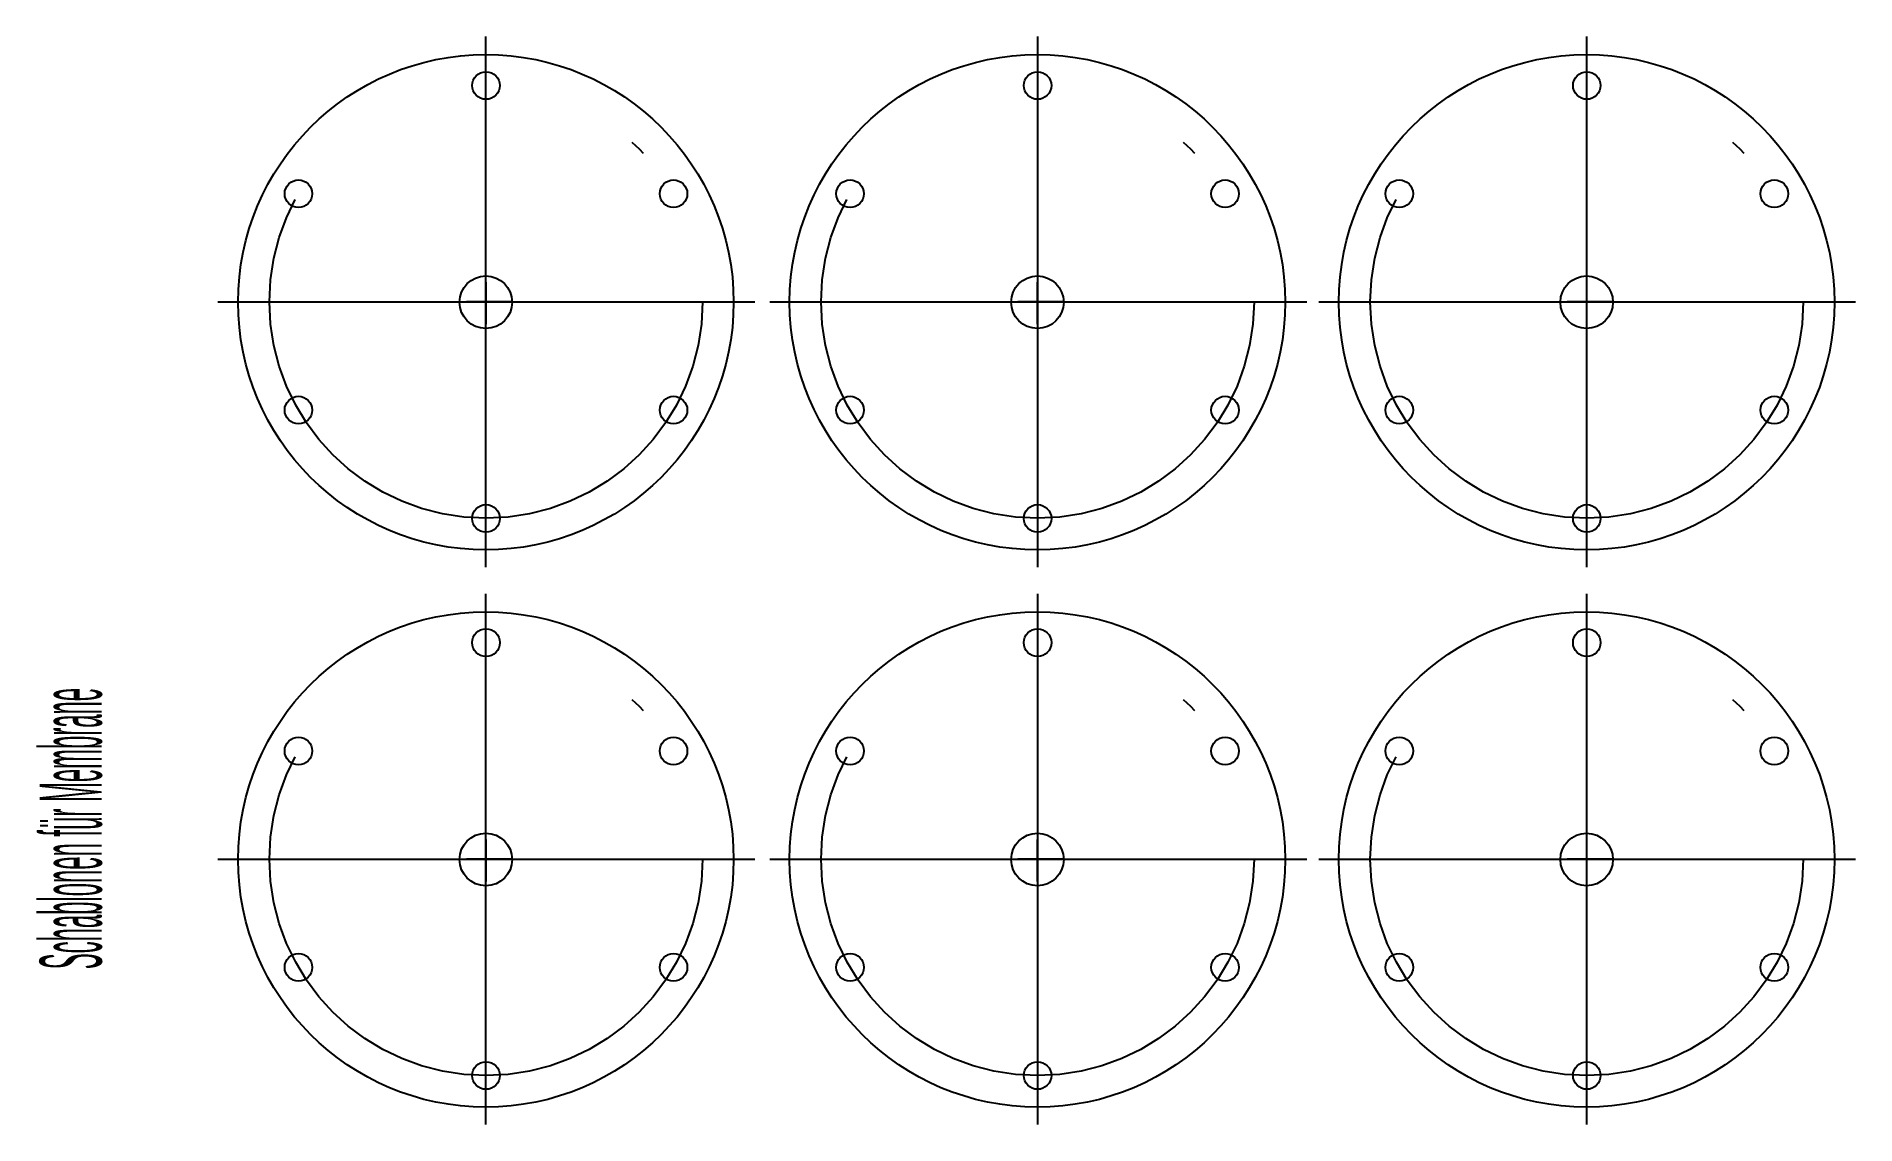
# Model space of a CAD drawing. Extents: x -0.2 to 11.4, y 0.8 to 7.7.
import ezdxf

# ---------------------------------------------------------------- set-up
doc = ezdxf.new("R2010")
doc.units = 0
doc.header["$LTSCALE"] = 10
doc.linetypes.add('CENTER', pattern=[2, 1.25, -0.25, 0.25, -0.25])
doc.linetypes.add('DASHDOT', pattern=[1, 0.5, -0.25, 0, -0.25])
doc.layers.add('1', color=1, linetype='CONTINUOUS')

msp = doc.modelspace()

# ---------------------------------------------------------------- linework, layer by layer
at = {"layer": '1', "color": 0, "linetype": 'CENTER'}
for p, q in [((2.691, 7.736), (2.691, 4.359)), ((6.2, 7.736), (6.2, 4.359)), ((9.689, 7.736), (9.689, 4.359)), ((0.99, 6.047), (4.402, 6.047)), ((4.499, 6.047), (7.911, 6.047)), ((7.987, 6.047), (11.4, 6.047)), ((2.691, 4.191), (2.691, 0.815)), ((6.2, 4.191), (6.2, 0.815)), ((9.689, 4.191), (9.689, 0.815)), ((0.99, 2.503), (4.402, 2.503)), ((4.499, 2.504), (7.911, 2.504)), ((4.499, 2.503), (7.911, 2.503)), ((7.987, 2.503), (11.4, 2.503))]:
    msp.add_line(p, q, dxfattribs=at)
at = {"layer": '1', "color": 0, "linetype": 'CONTINUOUS'}
for p, q in [((2.692, 6.172), (2.692, 5.905)), ((6.198, 6.172), (6.198, 5.905)), ((9.689, 6.172), (9.689, 5.905)), ((2.569, 6.049), (2.857, 6.049)), ((6.075, 6.049), (6.362, 6.049)), ((9.566, 6.049), (9.854, 6.049)), ((2.692, 2.628), (2.692, 2.362)), ((6.198, 2.628), (6.198, 2.362)), ((9.689, 2.628), (9.689, 2.362)), ((2.569, 2.505), (2.857, 2.505)), ((6.075, 2.505), (6.362, 2.505)), ((9.566, 2.505), (9.854, 2.505))]:
    msp.add_line(p, q, dxfattribs=at)
for centre, radius in [((2.693, 6.045), 1.575), ((6.199, 6.045), 1.575), ((9.69, 6.045), 1.575), ((2.694, 7.423), 0.0876), ((2.694, 7.423), 0.0876), ((6.2, 7.423), 0.0876), ((6.2, 7.423), 0.0876), ((9.691, 7.423), 0.0876), ((9.691, 7.423), 0.0876), ((1.502, 6.735), 0.0876), ((3.886, 6.735), 0.0876), ((5.008, 6.735), 0.0876), ((7.392, 6.735), 0.0876), ((8.499, 6.735), 0.0876), ((10.883, 6.735), 0.0876), ((2.693, 6.045), 0.167), ((6.199, 6.045), 0.167), ((9.69, 6.045), 0.167), ((1.502, 5.359), 0.0876), ((3.886, 5.359), 0.0876), ((5.008, 5.359), 0.0876), ((7.392, 5.359), 0.0876), ((8.499, 5.359), 0.0876), ((10.883, 5.359), 0.0876), ((2.694, 4.67), 0.0876), ((6.2, 4.67), 0.0876), ((9.691, 4.67), 0.0876), ((2.693, 2.501), 1.575), ((6.199, 2.501), 1.575), ((9.69, 2.501), 1.575), ((2.694, 3.88), 0.0876), ((2.694, 3.88), 0.0876), ((6.2, 3.88), 0.0876), ((6.2, 3.88), 0.0876), ((9.691, 3.88), 0.0876), ((9.691, 3.88), 0.0876), ((1.502, 3.191), 0.0876), ((3.886, 3.191), 0.0876), ((5.008, 3.191), 0.0876), ((7.392, 3.191), 0.0876), ((8.499, 3.191), 0.0876), ((10.883, 3.191), 0.0876), ((2.693, 2.501), 0.167), ((6.199, 2.501), 0.167), ((9.69, 2.501), 0.167), ((1.502, 1.815), 0.0876), ((3.886, 1.815), 0.0876), ((5.008, 1.815), 0.0876), ((7.392, 1.815), 0.0876), ((8.499, 1.815), 0.0876), ((10.883, 1.815), 0.0876), ((2.694, 1.127), 0.0876), ((6.2, 1.127), 0.0876), ((9.691, 1.127), 0.0876)]:
    msp.add_circle(centre, radius, dxfattribs=at)
at = {"layer": '1', "color": 0, "linetype": 'DASHDOT'}
for centre in [(2.694, 6.047), (6.2, 6.047), (9.691, 6.047), (2.694, 2.503), (6.2, 2.503), (9.691, 2.503)]:
    msp.add_circle(centre, 1.376, dxfattribs=at)

# ---------------------------------------------------------------- texts
at = {"layer": '1', "color": 0, "width": 0.288352}
msp.add_text('Schablonen für Membrane', height=0.3937, rotation=90, dxfattribs=at).set_placement((0.251, 1.803))

doc.saveas('drawing.dxf')
